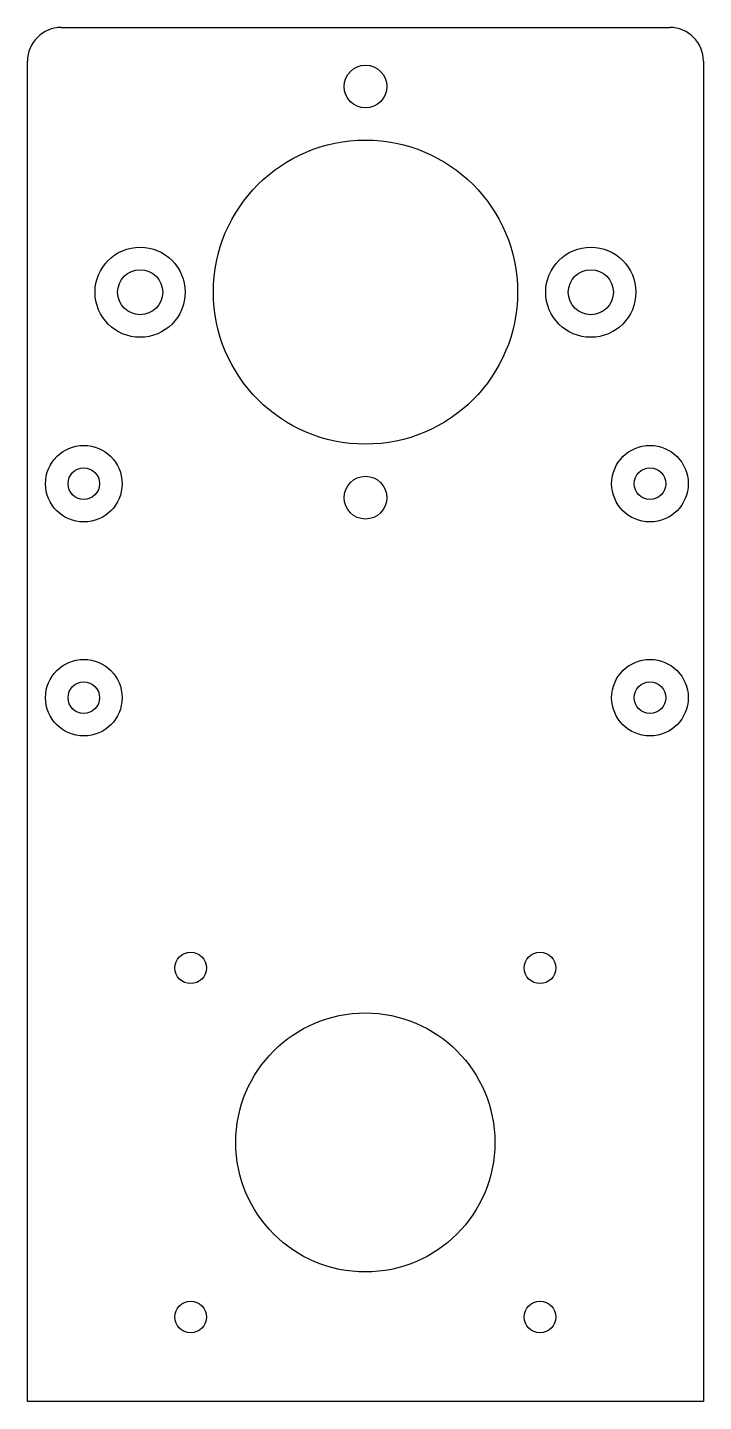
# Model space of a CAD drawing. Header units: millimetres. Extents: x -30 to 30, y -88 to 34.
import ezdxf

# ---------------------------------------------------------------- set-up
doc = ezdxf.new("R2010")
doc.units = ezdxf.units.MM

msp = doc.modelspace()

# ---------------------------------------------------------------- linework, layer by layer
at = {"color": 7, "linetype": 'Continuous', "lineweight": 25}
for p, q in [((-26.96, 33.82), (27.04, 33.82)), ((-29.96, -88.18), (-29.96, 30.82)), ((30.04, 30.82), (30.04, -88.18)), ((30.04, -88.18), (-29.96, -88.18))]:
    msp.add_line(p, q, dxfattribs=at)
for centre, radius in [((0.04, 28.57), 1.9), ((0.04, 10.32), 13.5), ((-19.96, 10.31), 4), ((20.04, 10.31), 4), ((-19.96, 10.31), 2), ((20.04, 10.31), 2), ((-24.96, -6.69), 3.4), ((25.29, -6.69), 3.4), ((-24.96, -6.69), 1.4), ((0.04, -7.93), 1.9), ((25.29, -6.69), 1.4), ((-24.96, -25.69), 3.4), ((25.29, -25.69), 3.4), ((-24.96, -25.69), 1.4), ((25.29, -25.69), 1.4), ((-15.47, -49.68), 1.4), ((15.53, -49.68), 1.4), ((0.03, -65.18), 11.5), ((-15.47, -80.68), 1.4), ((15.53, -80.68), 1.4)]:
    msp.add_circle(centre, radius, dxfattribs=at)
for centre, start, end in [((-26.96, 30.82), 90, 180), ((27.04, 30.82), 0, 90)]:
    msp.add_arc(centre, 3, start, end, dxfattribs=at)

doc.saveas('drawing.dxf')
